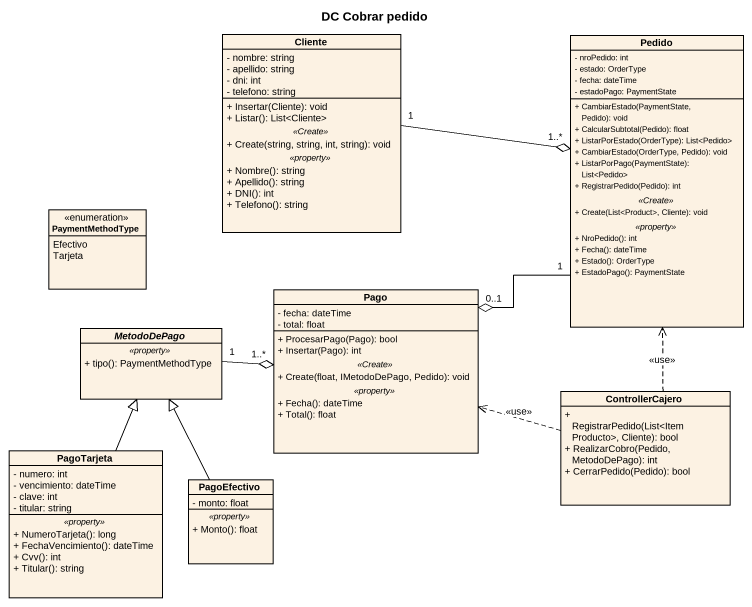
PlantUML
@startuml
title DC Cobrar pedido
hide circle
hide empty members
skinparam classAttributeIconSize 0
class Cliente {
  - nombre: string
  - apellido: string
  - dni: int
  - telefono: string
  --
  + Insertar(Cliente): void
  + Listar(): List<Cliente>
  .. <<Create>> ..
  + Create(string, string, int, string): void
  .. <<property>> ..
  + Nombre(): string
  + Apellido(): string
  + DNI(): int
  + Telefono(): string
}
class Pedido {
  - nroPedido: int
  - estado: OrderType
  - fecha: dateTime
  - estadoPago: PaymentState
  --
  + CambiarEstado(PaymentState, Pedido): void
  + CalcularSubtotal(Pedido): float
  + ListarPorEstado(OrderType): List<Pedido>
  + CambiarEstado(OrderType, Pedido): void
  + ListarPorPago(PaymentState): List<Pedido>
  + RegistrarPedido(Pedido): int
  .. <<Create>> ..
  + Create(List<Product>, Cliente): void
  .. <<property>> ..
  + NroPedido(): int
  + Fecha(): dateTime
  + Estado(): OrderType
  + EstadoPago(): PaymentState
}
enum PaymentMethodType {
  Efectivo
  Tarjeta
}
class Pago {
  - fecha: dateTime
  - total: float
  --
  + ProcesarPago(Pago): bool
  + Insertar(Pago): int
  .. <<Create>> ..
  + Create(float, IMetodoDePago, Pedido): void
  .. <<property>> ..
  + Fecha(): dateTime
  + Total(): float
}
abstract class MetodoDePago {
  .. <<property>> ..
  + tipo(): PaymentMethodType
}
class ControllerCajero {
  + RegistrarPedido(List<ItemProducto>, Cliente): bool
  + RealizarCobro(Pedido, MetodoDePago): int
  + CerrarPedido(Pedido): bool
}
class PagoTarjeta {
  - numero: int
  - vencimiento: dateTime
  - clave: int
  - titular: string
  .. <<property>> ..
  + NumeroTarjeta(): long
  + FechaVencimiento(): dateTime
  + Cvv(): int
  + Titular(): string
}
class PagoEfectivo {
  - monto: float
  .. <<property>> ..
  + Monto(): float
}
Cliente "1" -right-o "1..*" Pedido
Pedido "1" --o "0..1" Pago
MetodoDePago "1" -right-o "1..*" Pago
ControllerCajero .up.> Pedido : <<use>>
ControllerCajero .left.> Pago : <<use>>
PagoTarjeta -up-|> MetodoDePago
PagoEfectivo -up-|> MetodoDePago
@enduml
